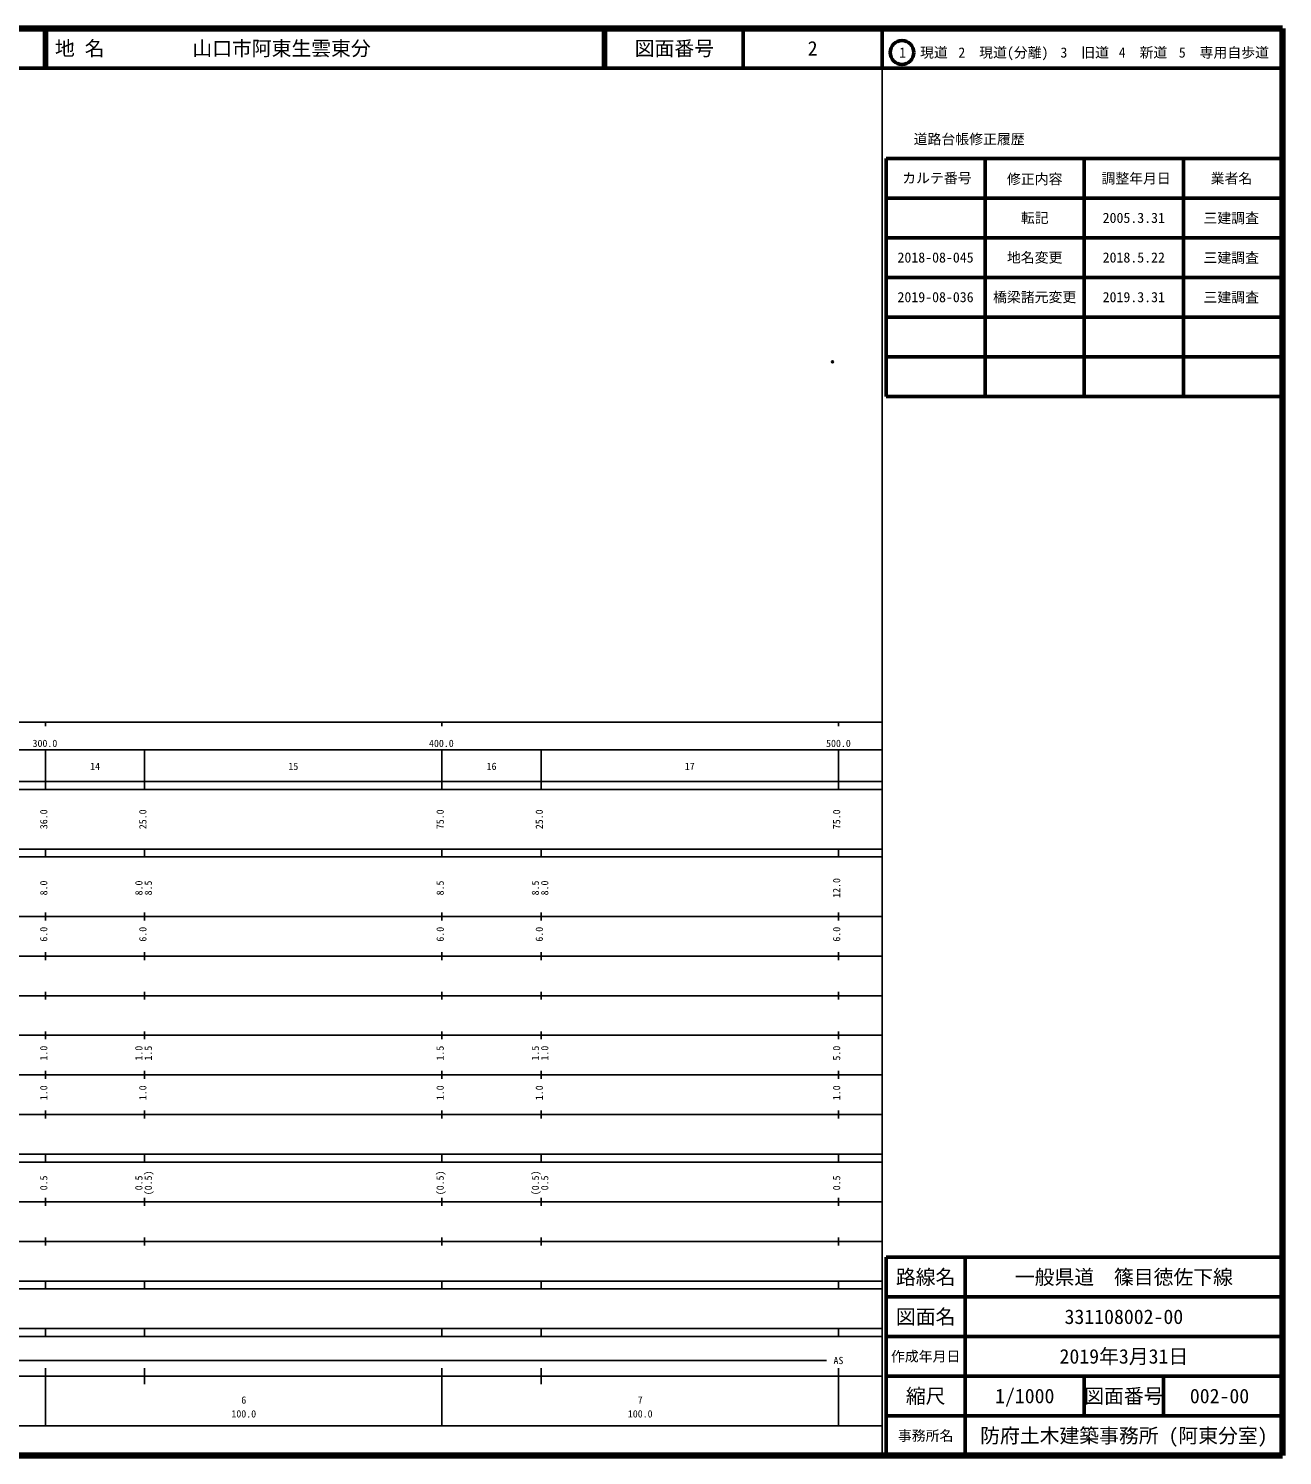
# Model space of a CAD drawing. Units: millimetres on the paper. Extents: x 40 to 680, y 20 to 380.
# Drawn here: x 363.7 to 680, y 20 to 380 of the extents above; entities that cross this region are included whole.
import ezdxf
from ezdxf.enums import TextEntityAlignment as Align

# ---------------------------------------------------------------- set-up
doc = ezdxf.new("R2010")
doc.units = ezdxf.units.MM
doc.header["$PDMODE"] = 32
doc.header["$PDSIZE"] = 0.5
doc.layers.add('M-OTRS', color=6, linetype='Continuous')
doc.layers.add('M-TTL-TXT', color=7, linetype='Continuous')
for name, color, linetype, lineweight in [('M-TTL', 2, 'Continuous', 140), ('M-TTL-BAND', 7, 'Continuous', 25), ('M-TTL-FRAM', 2, 'Continuous', 50), ('M-TTL-LINE', 7, 'Continuous', 50)]:
    doc.layers.add(name, color=color, linetype=linetype, lineweight=lineweight)
doc.styles.add('ＭＳ ゴシック', font='')
doc.styles.get('ＭＳ ゴシック').set_extended_font_data('MS Gothic')

msp = doc.modelspace()

# ---------------------------------------------------------------- linework, layer by layer
at = {"layer": 'M-OTRS'}
msp.add_point((566.495, 295.883), dxfattribs=at)
at = {"layer": 'M-TTL'}
for p, q in [((680, 380), (40, 380)), ((680, 20), (680, 380)), ((40, 20), (680, 20))]:
    msp.add_line(p, q, dxfattribs=at)
at = {"layer": 'M-TTL-BAND'}
for p, q in [((579, 20), (579, 370)), ((40, 205), (579, 205)), ((368, 205), (368, 204)), ((468, 205), (468, 204)), ((568, 205), (568, 204)), ((68, 198), (579, 198)), ((368, 188), (368, 198)), ((393, 188), (393, 198)), ((468, 188), (468, 198)), ((493, 188), (493, 198)), ((568, 188), (568, 198)), ((40, 190), (579, 190)), ((40, 188), (579, 188)), ((40, 173), (579, 173)), ((368, 171), (368, 173)), ((393, 171), (393, 173)), ((468, 171), (468, 173)), ((493, 171), (493, 173)), ((568, 171), (568, 173)), ((40, 171), (579, 171)), ((40, 156), (579, 156)), ((368, 155), (368, 157)), ((393, 155), (393, 157)), ((468, 155), (468, 157)), ((493, 155), (493, 157)), ((568, 155), (568, 157)), ((46, 146), (579, 146)), ((368, 145), (368, 147)), ((393, 145), (393, 147)), ((468, 145), (468, 147)), ((493, 145), (493, 147)), ((568, 145), (568, 147)), ((368, 135), (368, 137)), ((393, 135), (393, 137)), ((468, 135), (468, 137)), ((493, 135), (493, 137)), ((568, 135), (568, 137)), ((52, 136), (579, 136)), ((46, 126), (579, 126)), ((368, 125), (368, 127)), ((393, 125), (393, 127)), ((468, 125), (468, 127)), ((493, 125), (493, 127)), ((568, 125), (568, 127)), ((52, 116), (579, 116)), ((368, 115), (368, 117)), ((393, 115), (393, 117)), ((468, 115), (468, 117)), ((493, 115), (493, 117)), ((568, 115), (568, 117)), ((46, 106), (579, 106)), ((368, 105), (368, 107)), ((393, 105), (393, 107)), ((468, 105), (468, 107)), ((493, 105), (493, 107)), ((568, 105), (568, 107)), ((40, 96), (579, 96)), ((40, 94), (579, 94)), ((368, 94), (368, 96)), ((393, 94), (393, 96)), ((468, 94), (468, 96)), ((493, 94), (493, 96)), ((568, 94), (568, 96)), ((49, 84), (579, 84)), ((368, 83), (368, 85)), ((393, 83), (393, 85)), ((468, 83), (468, 85)), ((493, 83), (493, 85)), ((568, 83), (568, 85)), ((40, 74), (579, 74)), ((368, 73), (368, 75)), ((393, 73), (393, 75)), ((468, 73), (468, 75)), ((493, 73), (493, 75)), ((568, 73), (568, 75)), ((40, 64), (579, 64)), ((40, 62), (579, 62)), ((368, 62), (368, 64)), ((393, 62), (393, 64)), ((468, 62), (468, 64)), ((493, 62), (493, 64)), ((568, 62), (568, 64)), ((40, 52), (579, 52)), ((368, 50), (368, 52)), ((393, 50), (393, 52)), ((468, 50), (468, 52)), ((493, 50), (493, 52)), ((568, 50), (568, 52)), ((40, 50), (579, 50)), ((71, 44), (565, 44)), ((40, 40), (579, 40)), ((368, 27.5), (368, 42)), ((393, 38), (393, 42)), ((468, 27.5), (468, 42)), ((493, 38), (493, 42)), ((568, 27.5), (568, 42)), ((68, 27.5), (579, 27.5))]:
    msp.add_line(p, q, dxfattribs=at)
at = {"layer": 'M-TTL-FRAM'}
for p, q in [((580, 347.197), (580, 287.197)), ((580, 347.197), (680, 347.197)), ((580, 287.197), (680, 287.197)), ((680, 70), (580, 70)), ((580, 70), (580, 20))]:
    msp.add_line(p, q, dxfattribs=at)
at = {"layer": 'M-TTL-LINE'}
for p, q in [((367.75, 380), (367.75, 370)), ((368.25, 380), (368.25, 370)), ((508.747, 380), (508.747, 370)), ((509.247, 380), (509.247, 370)), ((543.997, 380), (543.997, 370)), ((579, 380), (579, 370)), ((40, 370), (680, 370)), ((605, 347.197), (605, 287.197)), ((630, 347.197), (630, 287.197)), ((655, 347.197), (655, 287.197)), ((580, 337.197), (680, 337.197)), ((580, 327.197), (680, 327.197)), ((580, 317.197), (680, 317.197)), ((580, 307.197), (680, 307.197)), ((580, 297.197), (680, 297.197)), ((600, 70), (600, 20)), ((680, 60), (580, 60)), ((680, 50), (580, 50)), ((680, 40), (580, 40)), ((630, 40), (630, 30)), ((650, 40), (650, 30)), ((680, 30), (580, 30))]:
    msp.add_line(p, q, dxfattribs=at)
msp.add_circle((584.031, 373.958), 3, dxfattribs=at)

# ---------------------------------------------------------------- texts
at = {"layer": 'M-TTL-BAND', "style": 'ＭＳ ゴシック'}
for s, p in [('300.0', (367.844, 198.195)), ('400.0', (467.844, 198.195)), ('500.0', (568, 198.195)), ('14', (380.5, 192.405)), ('15', (430.5, 192.405)), ('16', (480.5, 192.405)), ('17', (530.5, 192.405)), ('AS', (568, 42.5)), ('6', (418, 32.523)), ('7', (518, 32.523)), ('100.0', (418, 29.033)), ('100.0', (518, 29.033))]:
    msp.add_text(s, height=1.833, dxfattribs=at).set_placement(p, align=Align.BOTTOM_CENTER)
for s, p in [('36.0', (369, 180.5)), ('25.0', (394, 180.5)), ('75.0', (469, 180.5)), ('25.0', (494, 180.5)), ('75.0', (569, 180.5)), ('8.0', (369, 163.174)), ('8.0', (393, 163.174)), ('8.5', (395.37, 163.174)), ('8.5', (469, 163.174)), ('8.5', (493, 163.174)), ('8.0', (495.37, 163.174)), ('12.0', (569, 163.174)), ('6.0', (369, 151.5)), ('6.0', (394, 151.5)), ('6.0', (469, 151.5)), ('6.0', (494, 151.5)), ('6.0', (569, 151.5)), ('1.0', (369, 121.5)), ('1.0', (393, 121.5)), ('1.5', (395.37, 121.5)), ('1.5', (469, 121.5)), ('1.5', (493, 121.5)), ('1.0', (495.37, 121.5)), ('5.0', (569, 121.5)), ('1.0', (369, 111.5)), ('1.0', (394, 111.5)), ('1.0', (469, 111.5)), ('1.0', (494, 111.5)), ('1.0', (569, 111.5)), ('0.5', (369, 88.764)), ('0.5', (393, 88.764)), ('(0.5)', (395.37, 88.764)), ('(0.5)', (469, 88.764)), ('(0.5)', (493, 88.764)), ('0.5', (495.37, 88.764)), ('0.5', (569, 88.764))]:
    msp.add_text(s, height=1.833, rotation=90, dxfattribs=at).set_placement(p, align=Align.BOTTOM_CENTER)
at = {"layer": 'M-TTL-TXT', "style": 'ＭＳ ゴシック'}
for s, p in [('地 名', (370.38, 375)), ('山口市阿東生雲東分', (405.024, 375))]:
    msp.add_text(s, height=3.666, dxfattribs=at).set_placement(p, align=Align.MIDDLE_LEFT)
for s, height, p in [('図面番号', 3.666, (526.622, 375)), ('2', 3.666, (561.497, 375)), ('1\u3000現道', 2.566, (589.448, 373.958)), ('2\u3000現道(分離)', 2.566, (609.619, 373.958)), ('3\u3000旧道', 2.566, (630.121, 373.958)), ('4\u3000新道', 2.566, (644.824, 373.958)), ('5\u3000専用自歩道', 2.566, (665.228, 373.958)), ('道路台帳修正履歴', 2.566, (600.968, 352.113)), ('カルテ番号', 2.566, (592.839, 342.277)), ('修正内容', 2.566, (617.509, 342.023)), ('調整年月日', 2.566, (643.089, 342.197)), ('業者名', 2.566, (667.134, 342.197)), ('転記', 2.566, (617.5, 332.245)), ('2005.3.31', 2.566, (642.5, 332.245)), ('三建調査', 2.566, (667.077, 332.189)), ('2018-08-045', 2.566, (592.5, 322.245)), ('地名変更', 2.566, (617.5, 322.245)), ('2018.5.22', 2.566, (642.5, 322.245)), ('三建調査', 2.566, (667.077, 322.189)), ('2019-08-036', 2.566, (592.5, 312.245)), ('橋梁諸元変更', 2.566, (617.5, 312.245)), ('2019.3.31', 2.566, (642.5, 312.245)), ('三建調査', 2.566, (667.077, 312.189)), ('路線名', 3.666, (590, 65)), ('路線名', 3.666, (590, 65)), ('一般県道\u3000篠目徳佐下線', 3.666, (640, 65)), ('図面名', 3.666, (590, 55)), ('図面名', 3.666, (590, 55)), ('331108002-00', 3.666, (640, 55)), ('2019年3月31日', 3.666, (640, 45)), ('作成年月日', 2.566, (590, 45)), ('作成年月日', 2.566, (590, 45)), ('縮尺', 3.666, (590, 35)), ('縮尺', 3.666, (590, 35)), ('1/1000', 3.666, (615, 35)), ('図面番号', 3.666, (640, 35)), ('図面番号', 3.666, (640, 35)), ('002-00', 3.666, (664.125, 35)), ('事務所名', 2.566, (590, 25)), ('事務所名', 2.566, (590, 25)), ('防府土木建築事務所 (阿東分室)', 3.666, (640, 25))]:
    msp.add_text(s, height=height, dxfattribs=at).set_placement(p, align=Align.MIDDLE_CENTER)

doc.saveas('drawing.dxf')
